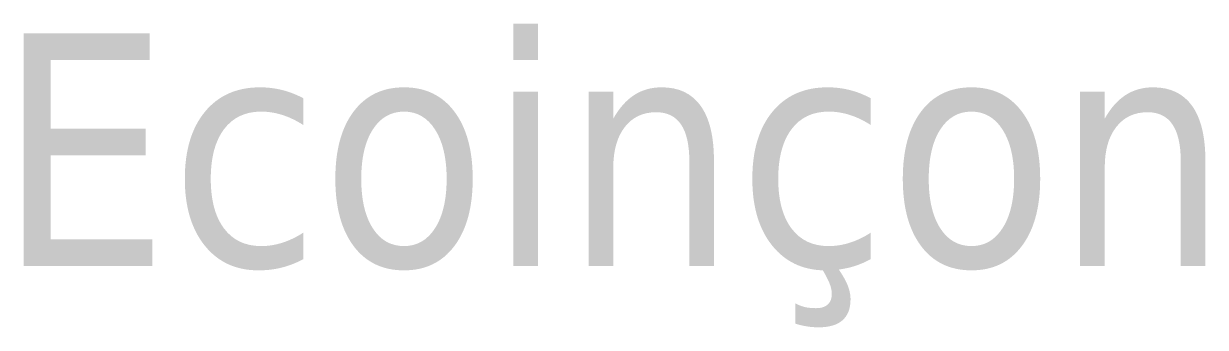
# Model space of a CAD drawing. Header units: millimetres. Extents: x -20000 to 230000, y -17405 to 24510.
# Drawn here: x -14548.8 to -14370.6, y -5421 to -5375.2 of the extents above; entities that cross this region are included whole.
import ezdxf
from ezdxf.enums import TextEntityAlignment as Align

# ---------------------------------------------------------------- set-up
doc = ezdxf.new("R2010")
doc.units = ezdxf.units.MM
doc.layers.get('0').update_dxf_attribs({"lineweight": 13})
doc.layers.add('0 - 1 (validé)', color=3, linetype='Continuous', lineweight=13)
doc.layers.add('1 - Texte', color=7, linetype='Continuous', lineweight=13)
doc.layers.add('Non visible', color=163, linetype='Continuous', lineweight=25, plot=False)
doc.styles.get("Standard").update_dxf_attribs({"font": 'ARIALUNI.TTF'})
doc.styles.add('Texte Poralu', font='tahomabd.ttf')

# ---------------------------------------------------------------- blocks, each defined once
blk = doc.blocks.new('Cadre Coupe_Elev')
at = {"color": 7}
blk.add_attdef('REPERE_1', text='', height=300, dxfattribs=at).set_placement((1000, 9000), align=Align.MIDDLE_CENTER)
at = {"layer": '1 - Texte', "color": 7}
for tag, p in [('DEFINITION1', (5000, 1200)), ('DEFINITION2', (5000, 800))]:
    blk.add_attdef(tag, text='', height=250, dxfattribs=at).set_placement(p, align=Align.MIDDLE_CENTER)
at = {"layer": 'Non visible', "style": 'Texte Poralu'}
for p in [(5447.12, 4905.8), (5447.12, 4605.8)]:
    blk.add_attdef('REPERE_2', text='', height=35, dxfattribs=at).set_placement(p, align=Align.MIDDLE_LEFT)

msp = doc.modelspace()

# ---------------------------------------------------------------- block references
at = {"layer": '0 - 1 (validé)'}
ref = msp.add_blockref('Cadre Coupe_Elev', (-20000, -10000), dxfattribs=at)
ref.add_attrib('REPERE_2', 'Ecoinçon', dxfattribs={"layer": 'Non visible', "height": 35, "style": 'Texte Poralu'}).set_placement((-14552.88, -5394.2), align=Align.MIDDLE_LEFT)

doc.saveas('drawing.dxf')
